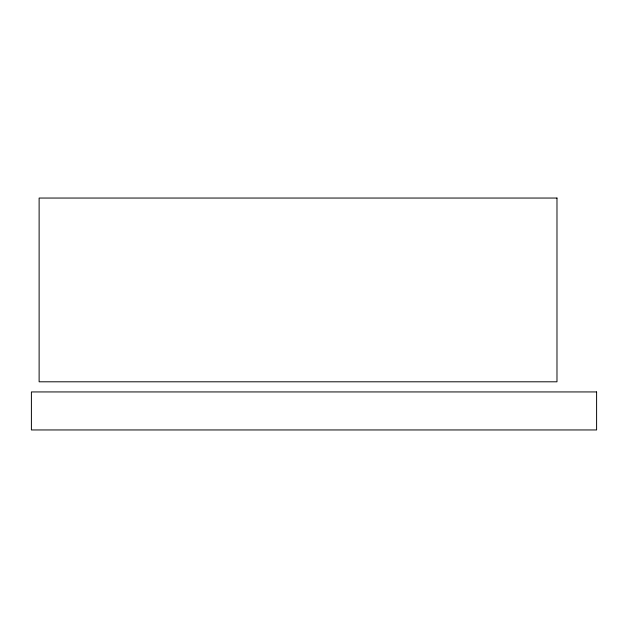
<?xml version="1.0" encoding="UTF-8"?>
<svg xmlns="http://www.w3.org/2000/svg" width="628" height="628" viewBox="0 0 628 628"><rect width="100%" height="100%" fill="white"/><g stroke="black" fill="none" stroke-linecap="round" stroke-linejoin="round"><path stroke-width="0.94" d="M556.981 198.048L39.124 198.048L39.124 381.8L556.981 381.8L556.981 198.048M596.6 391.935L31.4 391.935L31.4 429.952L596.6 429.952L596.6 391.935"/></g></svg>
